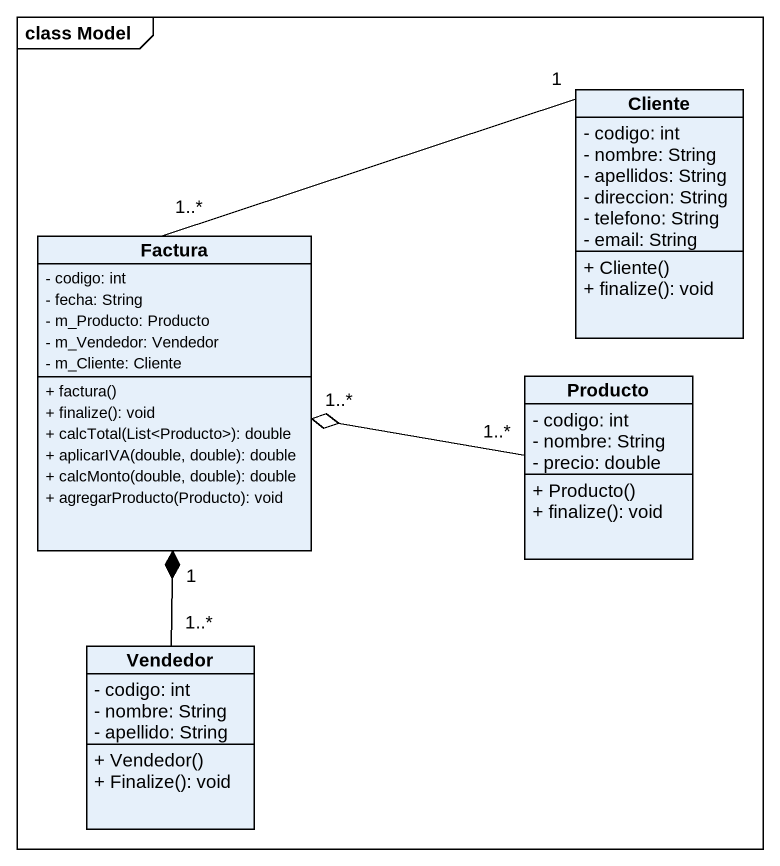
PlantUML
@startuml
mainframe class Model
hide circle
hide empty members
skinparam classAttributeIconSize 0
class Cliente {
  - codigo: int
  - nombre: String
  - apellidos: String
  - direccion: String
  - telefono: String
  - email: String
  + Cliente()
  + finalize(): void
}
class Factura {
  - codigo: int
  - fecha: String
  - m_Producto: Producto
  - m_Vendedor: Vendedor
  - m_Cliente: Cliente
  + factura()
  + finalize(): void
  + calcTotal(List<Producto>): double
  + aplicarIVA(double, double): double
  + calcMonto(double, double): double
  + agregarProducto(Producto): void
}
class Producto {
  - codigo: int
  - nombre: String
  - precio: double
  + Producto()
  + finalize(): void
}
class Vendedor {
  - codigo: int
  - nombre: String
  - apellido: String
  + Vendedor()
  + Finalize(): void
}
Cliente "1" -left- "1..*" Factura
Producto "1..*" -left-o "1..*" Factura
Vendedor "1..*" -up-* "1" Factura
@enduml
